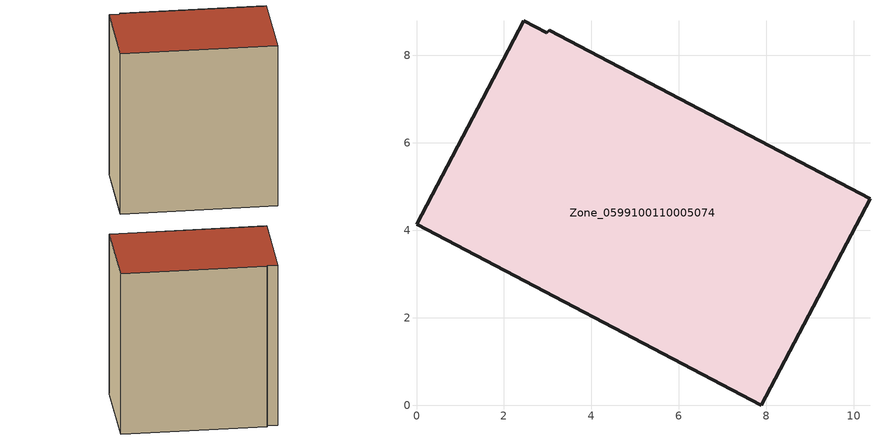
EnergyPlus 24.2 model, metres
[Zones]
Zone_0599100110005074
 floor ground (C_G): 3.04,8.58 10.37,4.72 7.89,0 0,4.14 2.45,8.8 2.98,8.51 z0
 wall outside (C_F): 7.89,0 10.37,4.72 3.04,8.58 2.98,8.51 2.45,8.8 0,4.14 7.89,0 z0:9.91
 roof outside (C_R): 10.37,4.72 3.04,8.58 2.98,8.51 2.45,8.8 0,4.14 7.89,0 z9.91
[BUILDING]
Pand.0599100110005074: North Axis=0; Terrain=City; Loads Convergence Tolerance Value=0.04; Temperature Convergence Tolerance Value=0.4; Solar Distribution=FullExterior; Maximum Number of Warmup Days=25; Minimum Number of Warmup Days=1
[Site:Location]
Rotterdam.The.Hague.AP_ZH_NLD Design_Conditions: Latitude=51.96; Longitude=4.45; Time Zone=1; Elevation=-4.5
[SITE:GROUNDTEMPERATURE:BUILDINGSURFACE]
18, 18, 18, 18, 18, 18, 18, 18, 18, 18, 18, 18
[MATERIAL] Thermal Absorptance=0.9; Solar Absorptance=0.7; Visible Absorptance=0.7
Name | Roughness | Thickness | Conductivity | Density | Specific Heat
G.TI.2015-2018 | MediumSmooth | 0.15 | 0.0428571 | 540 | 1210
F.TI.2015-2018 | Rough | 0.3 | 0.0666667 | 1920 | 840
R.TI.2015-2018 | MediumRough | 0.2 | 0.0333333 | 1500 | 1000
[CONSTRUCTION]
C_G: G.TI.2015-2018
C_F: F.TI.2015-2018
C_R: R.TI.2015-2018
[ZONE]
Zone_0599100110005074: Type=1; Multiplier=1; Ceiling Height=Autocalculate; Volume=Autocalculate; Floor Area=autocalculate; Part of Total Floor Area=Yes
[ZONEINFILTRATION:DESIGNFLOWRATE]
Infil_Zone_0599100110005074: Zone or ZoneList or Space or SpaceList=Zone_0599100110005074; Schedule=AlwaysOn; Design Flow Rate Calculation Method=Flow/Area; Flow Rate per Floor Area=0.0015; Constant Term Coefficient=1; Temperature Term Coefficient=0; Velocity Term Coefficient=0; Velocity Squared Term Coefficient=0
[HVACTEMPLATE:ZONE:IDEALLOADSAIRSYSTEM]
Zone_0599100110005074: Maximum Heating Supply Air Temperature=50; Minimum Cooling Supply Air Temperature=13; Maximum Heating Supply Air Humidity Ratio=0.0156; Minimum Cooling Supply Air Humidity Ratio=0.0077; Heating Limit=NoLimit; Cooling Limit=NoLimit; Dehumidification Control Type=ConstantSensibleHeatRatio; Cooling Sensible Heat Ratio=0.7; Dehumidification Setpoint=60; Humidification Control Type=None; Humidification Setpoint=30; Outdoor Air Method=None; Outdoor Air Flow Rate per Person=0.00944; Outdoor Air Flow Rate per Zone Floor Area=0; Outdoor Air Flow Rate per Zone=0; Demand Controlled Ventilation Type=None; Outdoor Air Economizer Type=NoEconomizer; Heat Recovery Type=None; Sensible Heat Recovery Effectiveness=0.7; Latent Heat Recovery Effectiveness=0.65
[ZONECONTROL:THERMOSTAT]
ThermostatControl_Zone_0599100110005074: Zone or ZoneList=Zone_0599100110005074; Control Type Schedule=DualSetpointControlType; Control 1=Thermostat_Zone_0599100110005074; Temperature Difference Between Cutout And Setpoint=0
[THERMOSTATSETPOINT:DUALSETPOINT]
Thermostat_Zone_0599100110005074: Heating Setpoint Temperature Schedule=HeatingSetpoint_Zone_0599100110005074; Cooling Setpoint Temperature Schedule=CoolingSetpoint_Zone_0599100110005074
[SCHEDULE:COMPACT]
HeatingSetpoint_Zone_0599100110005074: Through: 12/31, For: AllDays, Until: 24:00, 21
CoolingSetpoint_Zone_0599100110005074: Through: 12/31, For: AllDays, Until: 24:00, 24
DualSetpointControlType: Through: 12/31, For: AllDays, Until: 24:00, 4
AlwaysOn: Through: 12/31, For: AllDays, Until: 24:00, 1
